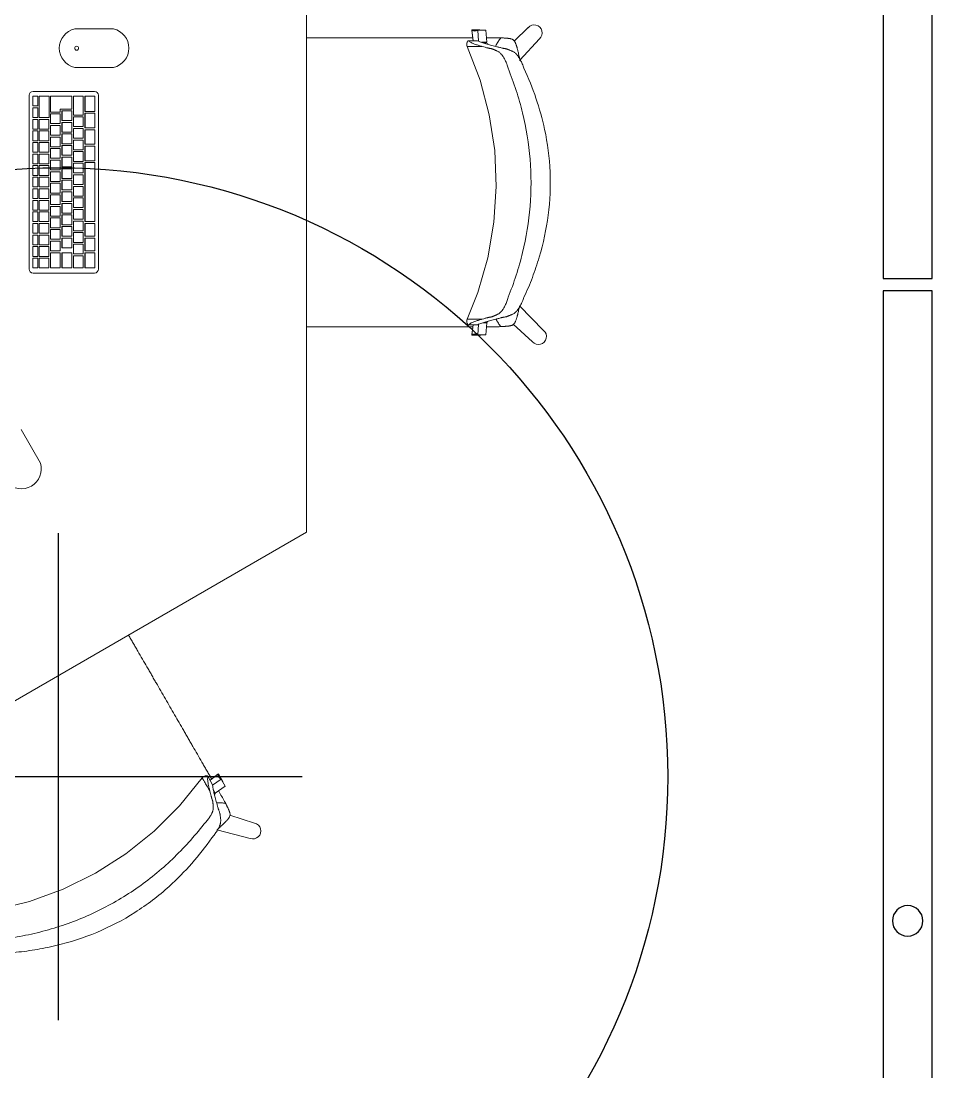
# Model space of a CAD drawing. Header units: millimetres. Extents: x 155920 to 295199, y -4084 to 97293.
# Drawn here: x 171807 to 173303, y 22324 to 24050 of the extents above; entities that cross this region are included whole.
import ezdxf

# ---------------------------------------------------------------- set-up
doc = ezdxf.new("R2010")
doc.units = ezdxf.units.MM
doc.header["$MEASUREMENT"] = 0
doc.layers.add('A-GENM', color=8, linetype='CONTINUOUS', lineweight=9)
doc.layers.add('I-FURN', color=8, linetype='CONTINUOUS', lineweight=9)
doc.layers.add('Social Distancing', color=7, linetype='CONTINUOUS')

msp = doc.modelspace()

# ---------------------------------------------------------------- linework, layer by layer
at = {"layer": 'A-GENM', "lineweight": 30}
for p, q in [((173223.1, 25697.3), (173223.1, 23627.3)), ((173303.1, 23627.3), (173303.1, 25697.3)), ((173223.1, 23627.3), (173303.1, 23627.3)), ((173303.1, 23607.3), (173223.1, 23607.3)), ((173223.1, 23607.3), (173223.1, 21537.3)), ((173303.1, 21537.3), (173303.1, 23607.3))]:
    msp.add_line(p, q, dxfattribs=at)
at = {"layer": 'A-GENM'}
for p, q in [((171959.1, 24037.2), (171895.6, 24037.2)), ((171895.6, 23973.7), (171959.1, 23973.7)), ((171820.6, 23928.2), (171820.6, 23642.7)), ((171826.6, 23910.7), (171826.6, 23926.7)), ((171826.6, 23926.7), (171826.9, 23926.7)), ((171834.9, 23926.7), (171826.9, 23926.7)), ((171826.9, 23926.7), (171826.9, 23910.7)), ((171928.1, 23934.6), (171827, 23934.6)), ((171834.9, 23910.7), (171834.9, 23926.7)), ((171836.9, 23891.7), (171836.9, 23926.7)), ((171836.9, 23926.7), (171837.1, 23926.7)), ((171853.4, 23926.7), (171837.1, 23926.7)), ((171837.1, 23926.7), (171837.1, 23891.7)), ((171853.4, 23891.7), (171853.4, 23926.7)), ((171855.5, 23900.7), (171855.5, 23926.7)), ((171855.5, 23926.7), (171855.8, 23926.7)), ((171890.7, 23926.7), (171855.8, 23926.7)), ((171855.8, 23926.7), (171855.8, 23900.7)), ((171890.7, 23905.7), (171890.7, 23926.7)), ((171893.4, 23895.7), (171893.4, 23926.7)), ((171893.4, 23926.7), (171893.6, 23926.7)), ((171909.6, 23926.7), (171893.6, 23926.7)), ((171893.6, 23926.7), (171893.6, 23895.7)), ((171909.6, 23895.7), (171909.6, 23926.7)), ((171912.3, 23901.7), (171912.3, 23926.7)), ((171912.3, 23926.7), (171912.6, 23926.7)), ((171928.5, 23926.7), (171912.6, 23926.7)), ((171912.6, 23926.7), (171912.6, 23901.7)), ((171928.5, 23901.7), (171928.5, 23926.7)), ((171934.5, 23642.7), (171934.5, 23928.2)), ((171826.6, 23910.7), (171826.9, 23910.7)), ((171826.6, 23891.7), (171826.6, 23907.7)), ((171826.6, 23907.7), (171826.9, 23907.7)), ((171826.9, 23910.7), (171834.9, 23910.7)), ((171834.9, 23907.7), (171826.9, 23907.7)), ((171826.9, 23907.7), (171826.9, 23891.7)), ((171834.9, 23891.7), (171834.9, 23907.7)), ((171826.6, 23891.7), (171826.9, 23891.7)), ((171826.9, 23891.7), (171834.9, 23891.7)), ((171836.9, 23891.7), (171837.1, 23891.7)), ((171837.1, 23891.7), (171853.4, 23891.7)), ((171855.5, 23900.7), (171855.8, 23900.7)), ((171855.5, 23881.7), (171855.5, 23897.7)), ((171855.5, 23897.7), (171855.8, 23897.7)), ((171855.8, 23900.7), (171871.7, 23900.7)), ((171871.7, 23897.7), (171855.8, 23897.7)), ((171855.8, 23897.7), (171855.8, 23881.7)), ((171871.7, 23900.7), (171871.7, 23905.7)), ((171871.7, 23905.7), (171890.7, 23905.7)), ((171871.7, 23881.7), (171871.7, 23897.7)), ((171874.4, 23886.7), (171874.4, 23902.7)), ((171874.4, 23902.7), (171874.7, 23902.7)), ((171890.7, 23902.7), (171874.7, 23902.7)), ((171874.7, 23902.7), (171874.7, 23886.7)), ((171890.7, 23886.7), (171890.7, 23902.7)), ((171893.4, 23895.7), (171893.6, 23895.7)), ((171893.4, 23876.7), (171893.4, 23892.7)), ((171893.4, 23892.7), (171893.6, 23892.7)), ((171893.6, 23895.7), (171909.6, 23895.7)), ((171909.6, 23892.7), (171893.6, 23892.7)), ((171893.6, 23892.7), (171893.6, 23876.7)), ((171909.6, 23876.7), (171909.6, 23892.7)), ((171912.3, 23901.7), (171912.6, 23901.7)), ((171912.3, 23874.7), (171912.3, 23898.7)), ((171912.3, 23898.7), (171912.6, 23898.7)), ((171912.6, 23901.7), (171928.5, 23901.7)), ((171928.5, 23898.7), (171912.6, 23898.7)), ((171912.6, 23898.7), (171912.6, 23874.7)), ((171928.5, 23874.7), (171928.5, 23898.7)), ((171826.6, 23872.7), (171826.6, 23888.7)), ((171826.6, 23888.7), (171826.9, 23888.7)), ((171826.6, 23872.7), (171826.9, 23872.7)), ((171834.9, 23888.7), (171826.9, 23888.7)), ((171826.9, 23888.7), (171826.9, 23872.7)), ((171826.9, 23872.7), (171834.9, 23872.7)), ((171834.9, 23872.7), (171834.9, 23888.7)), ((171836.9, 23872.7), (171836.9, 23888.7)), ((171836.9, 23888.7), (171837.1, 23888.7)), ((171836.9, 23872.7), (171837.1, 23872.7)), ((171853.1, 23888.7), (171837.1, 23888.7)), ((171837.1, 23888.7), (171837.1, 23872.7)), ((171837.1, 23872.7), (171853.1, 23872.7)), ((171853.1, 23872.7), (171853.1, 23888.7)), ((171855.5, 23881.7), (171855.8, 23881.7)), ((171855.5, 23862.7), (171855.5, 23878.7)), ((171855.5, 23878.7), (171855.8, 23878.7)), ((171855.8, 23881.7), (171871.7, 23881.7)), ((171871.7, 23878.7), (171855.8, 23878.7)), ((171855.8, 23878.7), (171855.8, 23862.7)), ((171871.7, 23862.7), (171871.7, 23878.7)), ((171874.4, 23886.7), (171874.7, 23886.7)), ((171874.4, 23867.7), (171874.4, 23883.7)), ((171874.4, 23883.7), (171874.7, 23883.7)), ((171874.7, 23886.7), (171890.7, 23886.7)), ((171890.7, 23883.7), (171874.7, 23883.7)), ((171874.7, 23883.7), (171874.7, 23867.7)), ((171890.7, 23867.7), (171890.7, 23883.7)), ((171893.4, 23876.7), (171893.6, 23876.7)), ((171893.4, 23857.7), (171893.4, 23873.7)), ((171893.4, 23873.7), (171893.6, 23873.7)), ((171893.6, 23876.7), (171909.6, 23876.7)), ((171909.6, 23873.7), (171893.6, 23873.7)), ((171893.6, 23873.7), (171893.6, 23857.7)), ((171909.6, 23857.7), (171909.6, 23873.7)), ((171912.3, 23874.7), (171912.6, 23874.7)), ((171912.6, 23874.7), (171928.5, 23874.7)), ((171826.6, 23853.7), (171826.6, 23869.7)), ((171826.6, 23869.7), (171826.9, 23869.7)), ((171834.9, 23869.7), (171826.9, 23869.7)), ((171826.9, 23869.7), (171826.9, 23853.7)), ((171834.9, 23853.7), (171834.9, 23869.7)), ((171836.9, 23853.7), (171836.9, 23869.7)), ((171836.9, 23869.7), (171837.1, 23869.7)), ((171853.1, 23869.7), (171837.1, 23869.7)), ((171837.1, 23869.7), (171837.1, 23853.7)), ((171853.1, 23853.7), (171853.1, 23869.7)), ((171855.5, 23862.7), (171855.8, 23862.7)), ((171855.5, 23843.7), (171855.5, 23859.7)), ((171855.5, 23859.7), (171855.8, 23859.7)), ((171855.8, 23862.7), (171871.7, 23862.7)), ((171871.7, 23859.7), (171855.8, 23859.7)), ((171855.8, 23859.7), (171855.8, 23843.7)), ((171871.7, 23843.7), (171871.7, 23859.7)), ((171874.4, 23867.7), (171874.7, 23867.7)), ((171874.4, 23848.7), (171874.4, 23864.7)), ((171874.4, 23864.7), (171874.7, 23864.7)), ((171874.7, 23867.7), (171890.7, 23867.7)), ((171890.7, 23864.7), (171874.7, 23864.7)), ((171874.7, 23864.7), (171874.7, 23848.7)), ((171890.7, 23848.7), (171890.7, 23864.7)), ((171893.4, 23857.7), (171893.6, 23857.7)), ((171893.6, 23857.7), (171909.6, 23857.7)), ((171912.3, 23847.7), (171912.3, 23871.7)), ((171912.3, 23871.7), (171912.6, 23871.7)), ((171928.5, 23871.7), (171912.6, 23871.7)), ((171912.6, 23871.7), (171912.6, 23847.7)), ((171928.5, 23847.7), (171928.5, 23871.7)), ((171826.6, 23853.7), (171826.9, 23853.7)), ((171826.6, 23834.7), (171826.6, 23850.7)), ((171826.6, 23850.7), (171826.9, 23850.7)), ((171826.9, 23853.7), (171834.9, 23853.7)), ((171834.9, 23850.7), (171826.9, 23850.7)), ((171826.9, 23850.7), (171826.9, 23834.7)), ((171834.9, 23834.7), (171834.9, 23850.7)), ((171836.9, 23853.7), (171837.1, 23853.7)), ((171836.9, 23834.7), (171836.9, 23850.7)), ((171836.9, 23850.7), (171837.1, 23850.7)), ((171837.1, 23853.7), (171853.1, 23853.7)), ((171853.1, 23850.7), (171837.1, 23850.7)), ((171837.1, 23850.7), (171837.1, 23834.7)), ((171853.1, 23834.7), (171853.1, 23850.7)), ((171855.5, 23843.7), (171855.8, 23843.7)), ((171855.5, 23824.7), (171855.5, 23840.7)), ((171855.5, 23840.7), (171855.8, 23840.7)), ((171855.8, 23843.7), (171871.7, 23843.7)), ((171871.7, 23840.7), (171855.8, 23840.7)), ((171855.8, 23840.7), (171855.8, 23824.7)), ((171871.7, 23824.7), (171871.7, 23840.7)), ((171874.4, 23848.7), (171874.7, 23848.7)), ((171874.4, 23829.7), (171874.4, 23845.7)), ((171874.4, 23845.7), (171874.7, 23845.7)), ((171874.7, 23848.7), (171890.7, 23848.7)), ((171890.7, 23845.7), (171874.7, 23845.7)), ((171874.7, 23845.7), (171874.7, 23829.7)), ((171890.7, 23829.7), (171890.7, 23845.7)), ((171893.4, 23838.7), (171893.4, 23854.7)), ((171893.4, 23854.7), (171893.6, 23854.7)), ((171893.4, 23838.7), (171893.6, 23838.7)), ((171909.6, 23854.7), (171893.6, 23854.7)), ((171893.6, 23854.7), (171893.6, 23838.7)), ((171893.6, 23838.7), (171909.6, 23838.7)), ((171909.6, 23838.7), (171909.6, 23854.7)), ((171912.3, 23847.7), (171912.6, 23847.7)), ((171912.3, 23820.7), (171912.3, 23844.7)), ((171912.3, 23844.7), (171912.6, 23844.7)), ((171912.6, 23847.7), (171928.5, 23847.7)), ((171928.5, 23844.7), (171912.6, 23844.7)), ((171912.6, 23844.7), (171912.6, 23820.7)), ((171928.5, 23820.7), (171928.5, 23844.7)), ((171826.6, 23834.7), (171826.9, 23834.7)), ((171826.6, 23815.7), (171826.6, 23831.7)), ((171826.6, 23831.7), (171826.9, 23831.7)), ((171826.9, 23834.7), (171834.9, 23834.7)), ((171834.9, 23831.7), (171826.9, 23831.7)), ((171826.9, 23831.7), (171826.9, 23815.7)), ((171834.9, 23815.7), (171834.9, 23831.7)), ((171836.9, 23834.7), (171837.1, 23834.7)), ((171836.9, 23815.7), (171836.9, 23831.7)), ((171836.9, 23831.7), (171837.1, 23831.7)), ((171837.1, 23834.7), (171853.1, 23834.7)), ((171853.1, 23831.7), (171837.1, 23831.7)), ((171837.1, 23831.7), (171837.1, 23815.7)), ((171853.1, 23815.7), (171853.1, 23831.7)), ((171855.5, 23824.7), (171855.8, 23824.7)), ((171855.5, 23805.7), (171855.5, 23821.7)), ((171855.5, 23821.7), (171855.8, 23821.7)), ((171855.8, 23824.7), (171871.7, 23824.7)), ((171871.7, 23821.7), (171855.8, 23821.7)), ((171855.8, 23821.7), (171855.8, 23805.7)), ((171871.7, 23805.7), (171871.7, 23821.7)), ((171874.4, 23829.7), (171874.7, 23829.7)), ((171874.4, 23810.7), (171874.4, 23826.7)), ((171874.4, 23826.7), (171874.7, 23826.7)), ((171874.7, 23829.7), (171890.7, 23829.7)), ((171890.7, 23826.7), (171874.7, 23826.7)), ((171874.7, 23826.7), (171874.7, 23810.7)), ((171890.7, 23810.7), (171890.7, 23826.7)), ((171893.4, 23819.7), (171893.4, 23835.7)), ((171893.4, 23835.7), (171893.6, 23835.7)), ((171909.6, 23835.7), (171893.6, 23835.7)), ((171893.6, 23835.7), (171893.6, 23819.7)), ((171909.6, 23819.7), (171909.6, 23835.7)), ((171912.3, 23820.7), (171912.6, 23820.7)), ((171912.6, 23820.7), (171928.5, 23820.7)), ((171826.6, 23815.7), (171826.9, 23815.7)), ((171826.6, 23796.7), (171826.6, 23812.7)), ((171826.6, 23812.7), (171826.9, 23812.7)), ((171826.9, 23815.7), (171834.9, 23815.7)), ((171834.9, 23812.7), (171826.9, 23812.7)), ((171826.9, 23812.7), (171826.9, 23796.7)), ((171834.9, 23796.7), (171834.9, 23812.7)), ((171836.9, 23815.7), (171837.1, 23815.7)), ((171836.9, 23796.7), (171836.9, 23812.7)), ((171836.9, 23812.7), (171837.1, 23812.7)), ((171837.1, 23815.7), (171853.1, 23815.7)), ((171853.1, 23812.7), (171837.1, 23812.7)), ((171837.1, 23812.7), (171837.1, 23796.7)), ((171853.1, 23796.7), (171853.1, 23812.7)), ((171855.5, 23805.7), (171855.8, 23805.7)), ((171855.8, 23805.7), (171871.7, 23805.7)), ((171874.4, 23810.7), (171874.7, 23810.7)), ((171874.4, 23791.7), (171874.4, 23807.7)), ((171874.4, 23807.7), (171874.7, 23807.7)), ((171874.7, 23810.7), (171890.7, 23810.7)), ((171890.7, 23807.7), (171874.7, 23807.7)), ((171874.7, 23807.7), (171874.7, 23791.7)), ((171890.7, 23791.7), (171890.7, 23807.7)), ((171893.4, 23819.7), (171893.6, 23819.7)), ((171893.4, 23800.7), (171893.4, 23816.7)), ((171893.4, 23816.7), (171893.6, 23816.7)), ((171893.6, 23819.7), (171909.6, 23819.7)), ((171909.6, 23816.7), (171893.6, 23816.7)), ((171893.6, 23816.7), (171893.6, 23800.7)), ((171909.6, 23800.7), (171909.6, 23816.7)), ((171912.3, 23720.7), (171912.3, 23817.7)), ((171912.3, 23817.7), (171912.6, 23817.7)), ((171928.5, 23817.7), (171912.6, 23817.7)), ((171912.6, 23817.7), (171912.6, 23720.7)), ((171928.5, 23720.7), (171928.5, 23817.7)), ((171826.6, 23796.7), (171826.9, 23796.7)), ((171826.6, 23777.7), (171826.6, 23793.7)), ((171826.6, 23793.7), (171826.9, 23793.7)), ((171826.9, 23796.7), (171834.9, 23796.7)), ((171834.9, 23793.7), (171826.9, 23793.7)), ((171826.9, 23793.7), (171826.9, 23777.7)), ((171834.9, 23777.7), (171834.9, 23793.7)), ((171836.9, 23796.7), (171837.1, 23796.7)), ((171836.9, 23777.7), (171836.9, 23793.7)), ((171836.9, 23793.7), (171837.1, 23793.7)), ((171837.1, 23796.7), (171853.1, 23796.7)), ((171853.1, 23793.7), (171837.1, 23793.7)), ((171837.1, 23793.7), (171837.1, 23777.7)), ((171853.1, 23777.7), (171853.1, 23793.7)), ((171855.5, 23786.7), (171855.5, 23802.7)), ((171855.5, 23802.7), (171855.8, 23802.7)), ((171855.5, 23786.7), (171855.8, 23786.7)), ((171871.7, 23802.7), (171855.8, 23802.7)), ((171855.8, 23802.7), (171855.8, 23786.7)), ((171855.8, 23786.7), (171871.7, 23786.7)), ((171871.7, 23786.7), (171871.7, 23802.7)), ((171874.4, 23791.7), (171874.7, 23791.7)), ((171874.4, 23772.7), (171874.4, 23788.7)), ((171874.4, 23788.7), (171874.7, 23788.7)), ((171874.7, 23791.7), (171890.7, 23791.7)), ((171890.7, 23788.7), (171874.7, 23788.7)), ((171874.7, 23788.7), (171874.7, 23772.7)), ((171890.7, 23772.7), (171890.7, 23788.7)), ((171893.4, 23800.7), (171893.6, 23800.7)), ((171893.4, 23781.7), (171893.4, 23797.7)), ((171893.4, 23797.7), (171893.6, 23797.7)), ((171893.6, 23800.7), (171909.6, 23800.7)), ((171909.6, 23797.7), (171893.6, 23797.7)), ((171893.6, 23797.7), (171893.6, 23781.7)), ((171909.6, 23781.7), (171909.6, 23797.7)), ((171826.6, 23777.7), (171826.9, 23777.7)), ((171826.6, 23758.7), (171826.6, 23774.7)), ((171826.6, 23774.7), (171826.9, 23774.7)), ((171826.9, 23777.7), (171834.9, 23777.7)), ((171834.9, 23774.7), (171826.9, 23774.7)), ((171826.9, 23774.7), (171826.9, 23758.7)), ((171834.9, 23758.7), (171834.9, 23774.7)), ((171836.9, 23777.7), (171837.1, 23777.7)), ((171836.9, 23758.7), (171836.9, 23774.7)), ((171836.9, 23774.7), (171837.1, 23774.7)), ((171837.1, 23777.7), (171853.1, 23777.7)), ((171853.1, 23774.7), (171837.1, 23774.7)), ((171837.1, 23774.7), (171837.1, 23758.7)), ((171853.1, 23758.7), (171853.1, 23774.7)), ((171855.5, 23767.7), (171855.5, 23783.7)), ((171855.5, 23783.7), (171855.8, 23783.7)), ((171871.7, 23783.7), (171855.8, 23783.7)), ((171855.8, 23783.7), (171855.8, 23767.7)), ((171871.7, 23767.7), (171871.7, 23783.7)), ((171874.4, 23772.7), (171874.7, 23772.7)), ((171874.4, 23753.7), (171874.4, 23769.7)), ((171874.4, 23769.7), (171874.7, 23769.7)), ((171874.7, 23772.7), (171890.7, 23772.7)), ((171890.7, 23769.7), (171874.7, 23769.7)), ((171874.7, 23769.7), (171874.7, 23753.7)), ((171890.7, 23753.7), (171890.7, 23769.7)), ((171893.4, 23781.7), (171893.6, 23781.7)), ((171893.4, 23762.7), (171893.4, 23778.7)), ((171893.4, 23778.7), (171893.6, 23778.7)), ((171893.6, 23781.7), (171909.6, 23781.7)), ((171909.6, 23778.7), (171893.6, 23778.7)), ((171893.6, 23778.7), (171893.6, 23762.7)), ((171909.6, 23762.7), (171909.6, 23778.7)), ((171826.6, 23758.7), (171826.9, 23758.7)), ((171826.6, 23739.7), (171826.6, 23755.7)), ((171826.6, 23755.7), (171826.9, 23755.7)), ((171826.9, 23758.7), (171834.9, 23758.7)), ((171834.9, 23755.7), (171826.9, 23755.7)), ((171826.9, 23755.7), (171826.9, 23739.7)), ((171834.9, 23739.7), (171834.9, 23755.7)), ((171836.9, 23758.7), (171837.1, 23758.7)), ((171836.9, 23739.7), (171836.9, 23755.7)), ((171836.9, 23755.7), (171837.1, 23755.7)), ((171837.1, 23758.7), (171853.1, 23758.7)), ((171853.1, 23755.7), (171837.1, 23755.7)), ((171837.1, 23755.7), (171837.1, 23739.7)), ((171853.1, 23739.7), (171853.1, 23755.7)), ((171855.5, 23767.7), (171855.8, 23767.7)), ((171855.5, 23748.7), (171855.5, 23764.7)), ((171855.5, 23764.7), (171855.8, 23764.7)), ((171855.8, 23767.7), (171871.7, 23767.7)), ((171871.7, 23764.7), (171855.8, 23764.7)), ((171855.8, 23764.7), (171855.8, 23748.7)), ((171871.7, 23748.7), (171871.7, 23764.7)), ((171874.4, 23753.7), (171874.7, 23753.7)), ((171874.7, 23753.7), (171890.7, 23753.7)), ((171893.4, 23762.7), (171893.6, 23762.7)), ((171893.4, 23743.7), (171893.4, 23759.7)), ((171893.4, 23759.7), (171893.6, 23759.7)), ((171893.6, 23762.7), (171909.6, 23762.7)), ((171909.6, 23759.7), (171893.6, 23759.7)), ((171893.6, 23759.7), (171893.6, 23743.7)), ((171909.6, 23743.7), (171909.6, 23759.7)), ((171826.6, 23739.7), (171826.9, 23739.7)), ((171826.6, 23720.7), (171826.6, 23736.7)), ((171826.6, 23736.7), (171826.9, 23736.7)), ((171826.9, 23739.7), (171834.9, 23739.7)), ((171834.9, 23736.7), (171826.9, 23736.7)), ((171826.9, 23736.7), (171826.9, 23720.7)), ((171834.9, 23720.7), (171834.9, 23736.7)), ((171836.9, 23739.7), (171837.1, 23739.7)), ((171836.9, 23720.7), (171836.9, 23736.7)), ((171836.9, 23736.7), (171837.1, 23736.7)), ((171837.1, 23739.7), (171853.1, 23739.7)), ((171853.1, 23736.7), (171837.1, 23736.7)), ((171837.1, 23736.7), (171837.1, 23720.7)), ((171853.1, 23720.7), (171853.1, 23736.7)), ((171855.5, 23748.7), (171855.8, 23748.7)), ((171855.5, 23729.7), (171855.5, 23745.7)), ((171855.5, 23745.7), (171855.8, 23745.7)), ((171855.8, 23748.7), (171871.7, 23748.7)), ((171871.7, 23745.7), (171855.8, 23745.7)), ((171855.8, 23745.7), (171855.8, 23729.7)), ((171871.7, 23729.7), (171871.7, 23745.7)), ((171874.4, 23734.7), (171874.4, 23750.7)), ((171874.4, 23750.7), (171874.7, 23750.7)), ((171874.4, 23734.7), (171874.7, 23734.7)), ((171890.7, 23750.7), (171874.7, 23750.7)), ((171874.7, 23750.7), (171874.7, 23734.7)), ((171874.7, 23734.7), (171890.7, 23734.7)), ((171890.7, 23734.7), (171890.7, 23750.7)), ((171893.4, 23743.7), (171893.6, 23743.7)), ((171893.4, 23724.7), (171893.4, 23740.7)), ((171893.4, 23740.7), (171893.6, 23740.7)), ((171893.6, 23743.7), (171909.6, 23743.7)), ((171909.6, 23740.7), (171893.6, 23740.7)), ((171893.6, 23740.7), (171893.6, 23724.7)), ((171909.6, 23724.7), (171909.6, 23740.7)), ((171826.6, 23720.7), (171826.9, 23720.7)), ((171826.6, 23701.7), (171826.6, 23717.7)), ((171826.6, 23717.7), (171826.9, 23717.7)), ((171826.9, 23720.7), (171834.9, 23720.7)), ((171834.9, 23717.7), (171826.9, 23717.7)), ((171826.9, 23717.7), (171826.9, 23701.7)), ((171834.9, 23701.7), (171834.9, 23717.7)), ((171836.9, 23720.7), (171837.1, 23720.7)), ((171836.9, 23701.7), (171836.9, 23717.7)), ((171836.9, 23717.7), (171837.1, 23717.7)), ((171837.1, 23720.7), (171853.1, 23720.7)), ((171853.1, 23717.7), (171837.1, 23717.7)), ((171837.1, 23717.7), (171837.1, 23701.7)), ((171853.1, 23701.7), (171853.1, 23717.7)), ((171855.5, 23729.7), (171855.8, 23729.7)), ((171855.5, 23710.7), (171855.5, 23726.7)), ((171855.5, 23726.7), (171855.8, 23726.7)), ((171855.8, 23729.7), (171871.7, 23729.7)), ((171871.7, 23726.7), (171855.8, 23726.7)), ((171855.8, 23726.7), (171855.8, 23710.7)), ((171871.7, 23710.7), (171871.7, 23726.7)), ((171874.4, 23715.7), (171874.4, 23731.7)), ((171874.4, 23731.7), (171874.7, 23731.7)), ((171890.7, 23731.7), (171874.7, 23731.7)), ((171874.7, 23731.7), (171874.7, 23715.7)), ((171890.7, 23715.7), (171890.7, 23731.7)), ((171893.4, 23724.7), (171893.6, 23724.7)), ((171893.4, 23705.7), (171893.4, 23721.7)), ((171893.4, 23721.7), (171893.6, 23721.7)), ((171893.6, 23724.7), (171909.6, 23724.7)), ((171909.6, 23721.7), (171893.6, 23721.7)), ((171893.6, 23721.7), (171893.6, 23705.7)), ((171909.6, 23705.7), (171909.6, 23721.7)), ((171912.3, 23720.7), (171912.6, 23720.7)), ((171912.3, 23696.7), (171912.3, 23717.7)), ((171912.3, 23717.7), (171912.6, 23717.7)), ((171912.6, 23720.7), (171928.5, 23720.7)), ((171928.5, 23717.7), (171912.6, 23717.7)), ((171912.6, 23717.7), (171912.6, 23696.7)), ((171928.5, 23696.7), (171928.5, 23717.7)), ((171826.6, 23701.7), (171826.9, 23701.7)), ((171826.9, 23701.7), (171834.9, 23701.7)), ((171836.9, 23701.7), (171837.1, 23701.7)), ((171837.1, 23701.7), (171853.1, 23701.7)), ((171855.5, 23710.7), (171855.8, 23710.7)), ((171855.5, 23691.7), (171855.5, 23707.7)), ((171855.5, 23707.7), (171855.8, 23707.7)), ((171855.8, 23710.7), (171871.7, 23710.7)), ((171871.7, 23707.7), (171855.8, 23707.7)), ((171855.8, 23707.7), (171855.8, 23691.7)), ((171871.7, 23691.7), (171871.7, 23707.7)), ((171874.4, 23715.7), (171874.7, 23715.7)), ((171874.4, 23696.7), (171874.4, 23712.7)), ((171874.4, 23712.7), (171874.7, 23712.7)), ((171874.7, 23715.7), (171890.7, 23715.7)), ((171890.7, 23712.7), (171874.7, 23712.7)), ((171874.7, 23712.7), (171874.7, 23696.7)), ((171890.7, 23696.7), (171890.7, 23712.7)), ((171893.4, 23705.7), (171893.6, 23705.7)), ((171893.4, 23686.7), (171893.4, 23702.7)), ((171893.4, 23702.7), (171893.6, 23702.7)), ((171893.6, 23705.7), (171909.6, 23705.7)), ((171909.6, 23702.7), (171893.6, 23702.7)), ((171893.6, 23702.7), (171893.6, 23686.7)), ((171909.6, 23686.7), (171909.6, 23702.7)), ((171826.6, 23682.7), (171826.6, 23698.7)), ((171826.6, 23698.7), (171826.9, 23698.7)), ((171826.6, 23682.7), (171826.9, 23682.7)), ((171834.9, 23698.7), (171826.9, 23698.7)), ((171826.9, 23698.7), (171826.9, 23682.7)), ((171826.9, 23682.7), (171834.9, 23682.7)), ((171834.9, 23682.7), (171834.9, 23698.7)), ((171836.9, 23682.7), (171836.9, 23698.7)), ((171836.9, 23698.7), (171837.1, 23698.7)), ((171836.9, 23682.7), (171837.1, 23682.7)), ((171853.1, 23698.7), (171837.1, 23698.7)), ((171837.1, 23698.7), (171837.1, 23682.7)), ((171837.1, 23682.7), (171853.1, 23682.7)), ((171853.1, 23682.7), (171853.1, 23698.7)), ((171855.5, 23691.7), (171855.8, 23691.7)), ((171855.5, 23672.7), (171855.5, 23688.7)), ((171855.5, 23688.7), (171855.8, 23688.7)), ((171855.8, 23691.7), (171871.7, 23691.7)), ((171871.7, 23688.7), (171855.8, 23688.7)), ((171855.8, 23688.7), (171855.8, 23672.7)), ((171871.7, 23672.7), (171871.7, 23688.7)), ((171874.4, 23696.7), (171874.7, 23696.7)), ((171874.4, 23677.7), (171874.4, 23693.7)), ((171874.4, 23693.7), (171874.7, 23693.7)), ((171874.7, 23696.7), (171890.7, 23696.7)), ((171890.7, 23693.7), (171874.7, 23693.7)), ((171874.7, 23693.7), (171874.7, 23677.7)), ((171890.7, 23677.7), (171890.7, 23693.7)), ((171893.4, 23686.7), (171893.6, 23686.7)), ((171893.4, 23667.7), (171893.4, 23683.7)), ((171893.4, 23683.7), (171893.6, 23683.7)), ((171893.6, 23686.7), (171909.6, 23686.7)), ((171909.6, 23683.7), (171893.6, 23683.7)), ((171893.6, 23683.7), (171893.6, 23667.7)), ((171909.6, 23667.7), (171909.6, 23683.7)), ((171912.3, 23696.7), (171912.6, 23696.7)), ((171912.3, 23672.7), (171912.3, 23693.7)), ((171912.3, 23693.7), (171912.6, 23693.7)), ((171912.6, 23696.7), (171928.5, 23696.7)), ((171928.5, 23693.7), (171912.6, 23693.7)), ((171912.6, 23693.7), (171912.6, 23672.7)), ((171928.5, 23672.7), (171928.5, 23693.7)), ((171826.6, 23663.7), (171826.6, 23679.7)), ((171826.6, 23679.7), (171826.9, 23679.7)), ((171834.9, 23679.7), (171826.9, 23679.7)), ((171826.9, 23679.7), (171826.9, 23663.7)), ((171834.9, 23663.7), (171834.9, 23679.7)), ((171836.9, 23663.7), (171836.9, 23679.7)), ((171836.9, 23679.7), (171837.1, 23679.7)), ((171853.1, 23679.7), (171837.1, 23679.7)), ((171837.1, 23679.7), (171837.1, 23663.7)), ((171853.1, 23663.7), (171853.1, 23679.7)), ((171855.5, 23672.7), (171855.8, 23672.7)), ((171855.5, 23644.7), (171855.5, 23669.7)), ((171855.5, 23669.7), (171855.8, 23669.7)), ((171855.8, 23672.7), (171871.7, 23672.7)), ((171871.7, 23669.7), (171855.8, 23669.7)), ((171855.8, 23669.7), (171855.8, 23644.7)), ((171871.7, 23644.7), (171871.7, 23669.7)), ((171874.4, 23677.7), (171874.7, 23677.7)), ((171874.4, 23644.7), (171874.4, 23669.7)), ((171874.4, 23669.7), (171874.7, 23669.7)), ((171874.7, 23677.7), (171890.7, 23677.7)), ((171890.7, 23669.7), (171874.7, 23669.7)), ((171874.7, 23669.7), (171874.7, 23644.7)), ((171890.7, 23644.7), (171890.7, 23669.7)), ((171893.4, 23667.7), (171893.6, 23667.7)), ((171893.6, 23667.7), (171909.6, 23667.7)), ((171912.3, 23672.7), (171912.6, 23672.7)), ((171912.3, 23644.7), (171912.3, 23669.7)), ((171912.3, 23669.7), (171912.6, 23669.7)), ((171912.6, 23672.7), (171928.5, 23672.7)), ((171928.5, 23669.7), (171912.6, 23669.7)), ((171912.6, 23669.7), (171912.6, 23644.7)), ((171928.5, 23644.7), (171928.5, 23669.7)), ((171826.6, 23663.7), (171826.9, 23663.7)), ((171826.6, 23644.7), (171826.6, 23660.7)), ((171826.6, 23660.7), (171826.9, 23660.7)), ((171826.9, 23663.7), (171834.9, 23663.7)), ((171834.9, 23660.7), (171826.9, 23660.7)), ((171826.9, 23660.7), (171826.9, 23644.7)), ((171834.9, 23644.7), (171834.9, 23660.7)), ((171836.9, 23663.7), (171837.1, 23663.7)), ((171836.9, 23644.7), (171836.9, 23660.7)), ((171836.9, 23660.7), (171837.1, 23660.7)), ((171837.1, 23663.7), (171853.1, 23663.7)), ((171853.1, 23660.7), (171837.1, 23660.7)), ((171837.1, 23660.7), (171837.1, 23644.7)), ((171853.1, 23644.7), (171853.1, 23660.7)), ((171893.4, 23644.7), (171893.4, 23664.7)), ((171893.4, 23664.7), (171893.6, 23664.7)), ((171909.6, 23664.7), (171893.6, 23664.7)), ((171893.6, 23664.7), (171893.6, 23644.7)), ((171909.6, 23644.7), (171909.6, 23664.7)), ((171826.6, 23644.7), (171826.9, 23644.7)), ((171826.9, 23644.7), (171834.9, 23644.7)), ((171827, 23636.3), (171928.1, 23636.3)), ((171836.9, 23644.7), (171837.1, 23644.7)), ((171837.1, 23644.7), (171853.1, 23644.7)), ((171855.5, 23644.7), (171855.8, 23644.7)), ((171855.8, 23644.7), (171871.7, 23644.7)), ((171874.4, 23644.7), (171874.7, 23644.7)), ((171874.7, 23644.7), (171890.7, 23644.7)), ((171893.4, 23644.7), (171893.6, 23644.7)), ((171893.6, 23644.7), (171909.6, 23644.7)), ((171912.3, 23644.7), (171912.6, 23644.7)), ((171912.6, 23644.7), (171928.5, 23644.7)), ((171839.1, 23324.3), (171807.3, 23379.3))]:
    msp.add_line(p, q, dxfattribs=at)
for centre, radius, start, end in [((171902.7, 24005.5), 32.5, 102.6804, 257.3196), ((171951.9, 24005.5), 32.5, 282.6804, 77.3196), ((171898.7, 24005.5), 3.16, 90, 270), ((171898.7, 24005.5), 3.16, 270, 90), ((171827, 23928.2), 6.35, 90, 180), ((171928.1, 23928.2), 6.35, 0, 90), ((171827, 23642.7), 6.35, 180, 270), ((171928.1, 23642.7), 6.35, 270, 0), ((171808, 23314.6), 32.5, 222.6804, 17.3196)]:
    msp.add_arc(centre, radius, start, end, dxfattribs=at)
at = {"layer": 'A-GENM', "lineweight": 30}
for start, end in [(90, 270), (270, 90)]:
    msp.add_arc((173263.1, 22572.3), 25, start, end, dxfattribs=at)
at = {"layer": 'I-FURN'}
for p, q in [((172276.2, 23210.6), (172276.1, 24360.6)), ((172547.6, 24035.6), (172549.8, 24017.5)), ((172560.9, 24035.6), (172547.6, 24035.6)), ((172547.6, 24034.7), (172549.6, 24017.5)), ((172558.6, 24017), (172557.3, 24035.3)), ((172557.3, 24035.3), (172570.7, 24035.3)), ((172558.5, 24017), (172557.3, 24034.4)), ((172570.7, 24035.3), (172572, 24015.4)), ((172639.9, 24039.3), (172617.1, 24017.1)), ((172539.1, 24012.1), (172539.3, 24013.6)), ((172539.3, 24010.2), (172539.1, 24012.1)), ((172539.3, 24013.6), (172540.1, 24015.7)), ((172539.8, 24008.4), (172539.3, 24010.2)), ((172540.1, 24015.7), (172541.3, 24017.5)), ((172557, 24017.5), (172543.4, 24017.5)), ((172572, 24015.4), (172563.2, 24015.4)), ((172572, 24014.4), (172566.1, 24014.4)), ((172626.4, 23985.9), (172658.6, 24021.1)), ((172539.8, 24008.4), (172561, 23953.2)), ((172561, 23953.2), (172576.2, 23896.1)), ((172576.2, 23896.1), (172585.2, 23837.7)), ((172585.2, 23837.7), (172587.7, 23778.6)), ((172587.7, 23778.6), (172583.9, 23719.6)), ((172583.9, 23719.6), (172573.7, 23661.3)), ((172573.7, 23661.3), (172557.3, 23604.6)), ((172557.3, 23604.6), (172539.8, 23560.6)), ((172665.3, 23542.1), (172625.9, 23582.7)), ((172539.3, 23558.8), (172539.1, 23556.9)), ((172539.1, 23556.9), (172539.3, 23555.4)), ((172539.8, 23560.6), (172539.3, 23558.8)), ((172539.3, 23555.4), (172540.1, 23553.3)), ((172540.1, 23553.3), (172541.3, 23551.5)), ((172557, 23551.5), (172543.4, 23551.5)), ((172549.6, 23551.5), (172547.6, 23534.3)), ((172549.6, 23551.5), (172547.6, 23535.3)), ((172557.3, 23534.7), (172558.5, 23552)), ((172566.1, 23554.6), (172572, 23554.6)), ((172569, 23555.5), (172572, 23555.5)), ((172572, 23554.6), (172570.6, 23534.7)), ((172615.6, 23552.3), (172647.1, 23523.4)), ((172547.6, 23534.3), (172560.9, 23534.3)), ((172570.6, 23534.7), (172557.3, 23534.7)), ((171280.3, 22635.5), (172276.2, 23210.6)), ((172104.8, 22807.2), (172067.7, 22761.2)), ((172106.3, 22808.7), (172104.8, 22807.2)), ((172108.3, 22809.9), (172106.3, 22808.7)), ((172109.7, 22810.4), (172108.3, 22809.9)), ((172111.6, 22810.6), (172109.7, 22810.4)), ((172113.5, 22810.4), (172111.6, 22810.6)), ((172114.5, 22808.6), (172121.3, 22796.8)), ((172131.5, 22813.6), (172117.6, 22803.2)), ((172130.7, 22813.1), (172117.6, 22803.3)), ((172121.6, 22795.3), (172136, 22805)), ((172138.1, 22802.1), (172131.5, 22813.6)), ((172136, 22805), (172142.7, 22793.5)), ((172126.1, 22782.3), (172123.2, 22787.5)), ((172142.7, 22793.5), (172126.1, 22782.3)), ((172125.3, 22781.8), (172123.8, 22784.5)), ((172067.7, 22761.2), (172025.8, 22719.5)), ((172190.7, 22732.9), (172149.9, 22745.7)), ((172025.8, 22719.5), (171979.6, 22682.6)), ((172128.7, 22721.6), (172183.6, 22707.7)), ((171979.6, 22682.6), (171929.8, 22650.8)), ((171929.8, 22650.8), (171876.7, 22624.6)), ((171876.7, 22624.6), (171821.2, 22604.3)), ((171821.2, 22604.3), (171763.8, 22590.1))]:
    msp.add_line(p, q, dxfattribs=at)
for centre, start, end in [((172649.9, 24030.8), 311.9896, 139.6059), ((172656.9, 23532.1), 221.9662, 49.5824), ((172188, 22720.1), 250.4176, 78.0338)]:
    msp.add_arc(centre, 13.1, start, end, dxfattribs=at)
for centre, major_axis, start_param, end_param in [((172553, 24052.1), (0, 17.4), 2.819103, 3.398599), ((172553, 24051.2), (0, 17.4), 2.819103, 3.398599), ((172566.3, 24052.1), (0, 17.4), 2.819103, 2.902745), ((172553, 23518.8), (0, 17.4), 6.026179, 6.605675), ((172553, 23517.8), (0, 17.4), 6.026179, 6.605675), ((172566.3, 23517.8), (0, 17.4), 0.238848, 0.322489), ((172147.6, 22816.7), (-15.1, -8.7), 5.960696, 6.540192), ((172148.4, 22817.2), (-15.1, -8.7), 5.960696, 6.540192), ((172155.1, 22805.6), (-15.1, -8.7), 5.960696, 6.044337)]:
    msp.add_ellipse(centre, major_axis=major_axis, ratio=0.978487, start_param=start_param, end_param=end_param, dxfattribs=at)
for points, knots in [([(172275.8, 24022.8), (172276, 24022.8), (172281.2, 24022.8), (172291.5, 24022.8), (172306.8, 24022.8), (172321.9, 24022.8), (172334.5, 24022.8), (172344.6, 24022.8), (172352.2, 24022.8), (172359.9, 24022.8), (172369.9, 24022.8), (172382.3, 24022.8), (172394.6, 24022.8), (172404.6, 24022.8), (172412.1, 24022.8), (172419.7, 24022.8), (172429.7, 24022.8), (172442.1, 24022.8), (172454.6, 24022.8), (172464.7, 24022.8), (172472.4, 24022.8), (172480, 24022.8), (172490.1, 24022.8), (172502.6, 24022.8), (172517.7, 24022.8), (172533.1, 24022.8), (172543.9, 24022.8), (172549.4, 24022.8), (172549.9, 24022.8)], [-0.751114, -0.751114, -0.751114, -0.751114, -0.75, -0.7142857, -0.6785714, -0.6428571, -0.6071429, -0.5892857, -0.5714286, -0.5535714, -0.5357143, -0.5, -0.4642857, -0.4464286, -0.4285714, -0.4107143, -0.3928571, -0.3571429, -0.3214286, -0.3035714, -0.2857143, -0.2678571, -0.25, -0.2142857, -0.1785714, -0.1428571, -0.1071429, -0.103964, -0.103964, -0.103964, -0.103964]), ([(172543.4, 24017.5), (172542.8, 24017.5), (172542, 24017.5), (172541.4, 24017.5), (172541.3, 24017.5), (172541.9, 24017.5), (172542.7, 24017.5), (172543, 24017.5)], [0, 0, 0, 0, 0.125, 0.25, 0.375, 0.5, 0.5837817, 0.5837817, 0.5837817, 0.5837817]), ([(172564.2, 24015.1), (172566.1, 24014.4), (172569.3, 24013.3), (172574.3, 24011.9), (172578.4, 24010.8), (172582.6, 24009.6), (172587.1, 24008.4), (172591.2, 24007.3), (172594.5, 24006.5), (172596.7, 24005.9), (172598.4, 24005.5), (172600.1, 24005.2), (172601.8, 24004.9), (172603.5, 24004.6), (172604.9, 24004.2), (172606, 24003.9), (172606.9, 24003.6), (172607.4, 24003.4), (172607.7, 24003.2), (172608.1, 24003), (172608.6, 24002.8), (172609.5, 24002.5), (172610.9, 24001.9), (172612.5, 24001.3), (172614.2, 24000.5), (172615.9, 23999.6), (172617.7, 23998.5), (172619.1, 23997.3), (172620.1, 23996.4), (172620.6, 23995.8), (172621, 23995.3), (172621.5, 23994.8), (172622, 23994.2), (172622.9, 23993), (172624.3, 23991.1), (172625.9, 23988.6), (172627.9, 23985), (172630.4, 23979.9), (172632.3, 23975.2), (172633.1, 23972.6)], [0, 0, 0, 0, 0.142857, 0.214286, 0.285714, 0.357143, 0.428571, 0.5, 0.535714, 0.571429, 0.589286, 0.607143, 0.642857, 0.660714, 0.678571, 0.696429, 0.705357, 0.709821, 0.714286, 0.71875, 0.723214, 0.732143, 0.75, 0.767857, 0.785714, 0.803571, 0.821429, 0.839286, 0.848214, 0.852679, 0.857143, 0.861607, 0.866071, 0.875, 0.892857, 0.910714, 0.928571, 0.964286, 1, 1, 1, 1]), ([(172595.4, 24022.6), (172593.8, 24020.7), (172590.9, 24016.9), (172588.1, 24012.2), (172586.8, 24009.4), (172586.4, 24008.6)], [0, 0, 0, 0, 0.02777778, 0.05555556, 0.06696683, 0.06696683, 0.06696683, 0.06696683]), ([(172595.4, 24022.6), (172596.5, 24022.5), (172598.1, 24022.4), (172600.1, 24022.3), (172601.2, 24022.2), (172602, 24022.2), (172602.8, 24022.1), (172603.8, 24022.1), (172605, 24022), (172606.2, 24021.8), (172607.1, 24021.8), (172607.6, 24021.7), (172608, 24021.6), (172608.4, 24021.6), (172608.9, 24021.5), (172609.8, 24021.4), (172611, 24021.2), (172612.4, 24020.9), (172613.6, 24020.4), (172614.8, 24019.8), (172616, 24018.9), (172616.9, 24017.9), (172617.6, 24017), (172618, 24016.4), (172618.4, 24015.7), (172618.9, 24014.7), (172619.5, 24013.4), (172620.1, 24011.7), (172620.7, 24009.9), (172621.2, 24008.2), (172621.7, 24006.6), (172622.1, 24005), (172622.6, 24003.4), (172623, 24001.5), (172623.6, 23999.1), (172624.6, 23994.6), (172625.5, 23990.9), (172626, 23988.5)], [0, 0, 0, 0, 0.0625, 0.09375, 0.109375, 0.125, 0.140625, 0.15625, 0.1875, 0.21875, 0.234375, 0.242188, 0.25, 0.257812, 0.265625, 0.28125, 0.3125, 0.34375, 0.375, 0.40625, 0.4375, 0.46875, 0.484375, 0.5, 0.515625, 0.53125, 0.5625, 0.59375, 0.625, 0.65625, 0.6875, 0.71875, 0.75, 0.78125, 0.8125, 0.875, 1, 1, 1, 1]), ([(172540.4, 24008.4), (172540.7, 24008.4), (172541.3, 24008.4), (172543.3, 24008.4), (172547.2, 24008.4), (172554.4, 24008.4), (172561, 24008.4), (172564.7, 24008.4)], [0.4444444, 0.4444444, 0.4444444, 0.4444444, 0.5138889, 0.5833333, 0.7222222, 0.8611111, 1, 1, 1, 1]), ([(172607.1, 23972.6), (172606.4, 23975.1), (172604.9, 23979.8), (172602.8, 23984.8), (172600.9, 23988.4), (172599.5, 23990.9), (172598.3, 23992.8), (172597.4, 23994), (172596.9, 23994.6), (172596.6, 23995.1), (172596.2, 23995.6), (172595.6, 23996.2), (172594.7, 23997.1), (172593.3, 23998.3), (172591.6, 23999.5), (172589.9, 24000.5), (172588.2, 24001.3), (172586.6, 24002), (172585.3, 24002.6), (172584.4, 24003), (172583.9, 24003.2), (172583.6, 24003.3), (172583.2, 24003.5), (172582.8, 24003.7), (172582, 24004), (172581, 24004.4), (172579.8, 24004.7), (172578.3, 24005), (172576.9, 24005.2), (172575.4, 24005.5), (172574.2, 24005.8), (172573, 24006.1), (172571.4, 24006.5), (172568.6, 24007.3), (172566.3, 24007.9), (172564.7, 24008.4)], [0, 0, 0, 0, 0.0625, 0.125, 0.15625, 0.1875, 0.21875, 0.234375, 0.242188, 0.25, 0.257812, 0.265625, 0.28125, 0.3125, 0.34375, 0.375, 0.40625, 0.4375, 0.46875, 0.484375, 0.492188, 0.5, 0.507812, 0.515625, 0.53125, 0.5625, 0.59375, 0.625, 0.6875, 0.71875, 0.75, 0.78125, 0.8125, 0.875, 1, 1, 1, 1]), ([(172607.1, 23596.4), (172611.9, 23608.3), (172620.8, 23632.5), (172634.8, 23682.1), (172645.2, 23745.8), (172645.2, 23823.3), (172634.8, 23887), (172620.7, 23936.5), (172611.9, 23960.7), (172607.1, 23972.6)], [-1, -1, -1, -1, -0.9, -0.8, -0.6, -0.4, -0.2, -0.1, 0, 0, 0, 0]), ([(172633.1, 23972.6), (172640.6, 23956.6), (172653.8, 23923.7), (172669.6, 23866.8), (172678.1, 23802.3), (172674.9, 23731.3), (172662.4, 23673.5), (172647.3, 23628.8), (172638.1, 23607.1), (172633.1, 23596.4)], [-1, -1, -1, -1, -0.863636, -0.727273, -0.545455, -0.363636, -0.181818, -0.090909, 0, 0, 0, 0]), ([(172633.1, 23596.4), (172632.3, 23593.8), (172630.4, 23589.1), (172627.9, 23584), (172625.9, 23580.4), (172624.3, 23577.9), (172622.9, 23576.1), (172622, 23574.8), (172621.5, 23574.2), (172621, 23573.7), (172620.6, 23573.2), (172620.1, 23572.7), (172619.1, 23571.7), (172617.7, 23570.5), (172615.9, 23569.4), (172614.2, 23568.5), (172612.5, 23567.7), (172610.9, 23567.1), (172609.5, 23566.6), (172608.6, 23566.2), (172608.1, 23566), (172607.7, 23565.8), (172607.4, 23565.7), (172606.9, 23565.5), (172606, 23565.1), (172604.9, 23564.8), (172603.5, 23564.4), (172601.8, 23564.1), (172600.1, 23563.8), (172598.4, 23563.5), (172597.1, 23563.2), (172595.8, 23562.9), (172594.1, 23562.4), (172591.2, 23561.7), (172587.1, 23560.6), (172582.6, 23559.4), (172578.4, 23558.2), (172574.3, 23557.1), (172570.6, 23556), (172567.1, 23555), (172565.1, 23554.3), (172564.2, 23553.9)], [0, 0, 0, 0, 0.035714, 0.071429, 0.089286, 0.107143, 0.125, 0.133929, 0.138393, 0.142857, 0.147321, 0.151786, 0.160714, 0.178571, 0.196429, 0.214286, 0.232143, 0.25, 0.267857, 0.276786, 0.28125, 0.285714, 0.290179, 0.294643, 0.303571, 0.321429, 0.339286, 0.357143, 0.392857, 0.410714, 0.428571, 0.446429, 0.464286, 0.5, 0.571429, 0.642857, 0.714286, 0.785714, 0.857143, 0.928571, 1, 1, 1, 1]), ([(172564.7, 23560.6), (172566.3, 23561.1), (172568.6, 23561.7), (172571.4, 23562.5), (172573, 23562.9), (172574.2, 23563.2), (172575.4, 23563.5), (172576.9, 23563.8), (172578.3, 23564), (172579.8, 23564.3), (172581, 23564.6), (172582, 23565), (172582.8, 23565.3), (172583.2, 23565.5), (172583.6, 23565.7), (172583.9, 23565.8), (172584.4, 23566), (172585.3, 23566.4), (172586.6, 23567), (172588.2, 23567.7), (172589.9, 23568.5), (172591.6, 23569.5), (172593.3, 23570.7), (172594.7, 23571.9), (172595.6, 23572.8), (172596.2, 23573.4), (172596.6, 23573.9), (172596.9, 23574.4), (172597.4, 23575), (172598.3, 23576.3), (172599.5, 23578.1), (172600.9, 23580.6), (172602.8, 23584.2), (172604.9, 23589.2), (172606.4, 23593.9), (172607.1, 23596.4)], [0, 0, 0, 0, 0.125, 0.1875, 0.21875, 0.25, 0.28125, 0.3125, 0.375, 0.40625, 0.4375, 0.46875, 0.484375, 0.492188, 0.5, 0.507812, 0.515625, 0.53125, 0.5625, 0.59375, 0.625, 0.65625, 0.6875, 0.71875, 0.734375, 0.742188, 0.75, 0.757812, 0.765625, 0.78125, 0.8125, 0.84375, 0.875, 0.9375, 1, 1, 1, 1]), ([(172626, 23582.4), (172625.5, 23580), (172624.6, 23576.3), (172623.6, 23571.8), (172623, 23569.4), (172622.6, 23567.5), (172622.1, 23565.9), (172621.7, 23564.3), (172621.2, 23562.7), (172620.7, 23561), (172620.1, 23559.2), (172619.5, 23557.5), (172618.9, 23556.2), (172618.4, 23555.2), (172618, 23554.5), (172617.6, 23553.9), (172616.9, 23553), (172616, 23552), (172614.8, 23551.1), (172613.6, 23550.5), (172612.4, 23550.1), (172611, 23549.7), (172609.8, 23549.5), (172608.9, 23549.4), (172608.4, 23549.3), (172608, 23549.3), (172607.6, 23549.2), (172607.1, 23549.2), (172606.2, 23549.1), (172605, 23549), (172603.8, 23548.9), (172602.8, 23548.8), (172602, 23548.7), (172601.2, 23548.7), (172600.1, 23548.6), (172598.1, 23548.5), (172596.5, 23548.4), (172595.4, 23548.3)], [0, 0, 0, 0, 0.125, 0.1875, 0.21875, 0.25, 0.28125, 0.3125, 0.34375, 0.375, 0.40625, 0.4375, 0.46875, 0.484375, 0.5, 0.515625, 0.53125, 0.5625, 0.59375, 0.625, 0.65625, 0.6875, 0.71875, 0.734375, 0.742188, 0.75, 0.757812, 0.765625, 0.78125, 0.8125, 0.84375, 0.859375, 0.875, 0.890625, 0.90625, 0.9375, 1, 1, 1, 1]), ([(172549.9, 23548.1), (172549.2, 23548.1), (172546, 23548.1), (172540.1, 23548.1), (172532.3, 23548.1), (172524.6, 23548.1), (172514.5, 23548.1), (172502.1, 23548.1), (172489.9, 23548.1), (172480, 23548.1), (172472.4, 23548.1), (172464.8, 23548.1), (172454.7, 23548.1), (172442.3, 23548.1), (172427.4, 23548.1), (172412.3, 23548.1), (172397.1, 23548.1), (172382.1, 23548.1), (172369.6, 23548.1), (172359.6, 23548.1), (172351.9, 23548.1), (172344.3, 23548.1), (172334.2, 23548.1), (172321.8, 23548.1), (172309.3, 23548.1), (172299.2, 23548.1), (172291.6, 23548.1), (172284, 23548.1), (172278.8, 23548.1), (172276.1, 23548.1), (172275.9, 23548.1)], [-0.8977274, -0.8977274, -0.8977274, -0.8977274, -0.8928571, -0.875, -0.8571429, -0.8392857, -0.8214286, -0.7857143, -0.75, -0.7321429, -0.7142857, -0.6964286, -0.6785714, -0.6428571, -0.6071429, -0.5714286, -0.5357143, -0.5, -0.4642857, -0.4464286, -0.4285714, -0.4107143, -0.3928571, -0.3571429, -0.3214286, -0.3035714, -0.2857143, -0.2678571, -0.25, -0.2485148, -0.2485148, -0.2485148, -0.2485148]), ([(172564.7, 23560.6), (172561.7, 23560.6), (172556.3, 23560.6), (172550, 23560.6), (172545.2, 23560.6), (172542.6, 23560.6), (172541.1, 23560.6), (172540.6, 23560.6), (172540.4, 23560.6)], [0, 0, 0, 0, 0.1111111, 0.2222222, 0.3333333, 0.4444444, 0.5, 0.5555556, 0.5555556, 0.5555556, 0.5555556]), ([(172543, 23551.5), (172542.7, 23551.5), (172541.9, 23551.5), (172541.3, 23551.5), (172541.4, 23551.5), (172542, 23551.5), (172542.8, 23551.5), (172543.4, 23551.5)], [0.4171888, 0.4171888, 0.4171888, 0.4171888, 0.5, 0.625, 0.75, 0.875, 1, 1, 1, 1]), ([(172587, 23561), (172587.2, 23560.6), (172588.4, 23558.3), (172590.9, 23554), (172593.8, 23550.2), (172595.4, 23548.3)], [0.93933321, 0.93933321, 0.93933321, 0.93933321, 0.94444444, 0.97222222, 1, 1, 1, 1]), ([(171983.7, 23042), (171983.8, 23041.8), (171985.1, 23039.5), (171987.7, 23035), (171991.5, 23028.4), (171995.3, 23021.8), (172000.4, 23013.1), (172006.6, 23002.2), (172012.8, 22991.5), (172017.9, 22982.8), (172021.7, 22976.2), (172025.5, 22969.5), (172030.5, 22960.8), (172036.8, 22950), (172044.3, 22937), (172051.9, 22923.9), (172059.4, 22910.8), (172066.9, 22897.9), (172073.1, 22887.1), (172078.1, 22878.4), (172081.9, 22871.8), (172085.7, 22865.2), (172090.7, 22856.7), (172096.8, 22846.1), (172103, 22835.4), (172108, 22826.6), (172111.9, 22819.9), (172115.8, 22813.2), (172118.7, 22808.1), (172120.3, 22805.3), (172120.7, 22804.7)], [-0.7515277, -0.7515277, -0.7515277, -0.7515277, -0.75, -0.7321429, -0.7142857, -0.6964286, -0.6785714, -0.6428571, -0.6071429, -0.5892857, -0.5714286, -0.5535714, -0.5357143, -0.5, -0.4642857, -0.4285714, -0.3928571, -0.3571429, -0.3214286, -0.3035714, -0.2857143, -0.2678571, -0.25, -0.2142857, -0.1785714, -0.1607143, -0.1428571, -0.125, -0.1071429, -0.1022726, -0.1022726, -0.1022726, -0.1022726]), ([(172104.8, 22807.2), (172104.8, 22807.2), (172104.9, 22807.1), (172105.1, 22806.6), (172105.6, 22805.9), (172106.6, 22804.1), (172108.5, 22800.8), (172112.1, 22794.5), (172115.4, 22788.9), (172117.3, 22785.6)], [0.3374293, 0.3374293, 0.3374293, 0.3374293, 0.3888889, 0.4444444, 0.5138889, 0.5833333, 0.7222222, 0.8611111, 1, 1, 1, 1]), ([(172107.5, 22731.1), (172109.3, 22732.9), (172112.6, 22736.5), (172115.9, 22740.9), (172118.1, 22744.3), (172119.5, 22746.7), (172120.5, 22748.7), (172121.1, 22750.1), (172121.5, 22750.8), (172121.7, 22751.4), (172121.9, 22752), (172122.2, 22752.7), (172122.5, 22754), (172122.9, 22755.8), (172123, 22757.9), (172123, 22759.9), (172122.9, 22761.7), (172122.7, 22763.5), (172122.5, 22764.9), (172122.4, 22765.8), (172122.4, 22766.4), (172122.3, 22766.8), (172122.3, 22767.1), (172122.2, 22767.6), (172122.1, 22768.4), (172121.9, 22769.5), (172121.6, 22770.7), (172121.1, 22772.1), (172120.6, 22773.5), (172120.1, 22774.9), (172119.8, 22776.1), (172119.4, 22777.3), (172119, 22778.9), (172118.3, 22781.7), (172117.7, 22784), (172117.3, 22785.6)], [0, 0, 0, 0, 0.0625, 0.125, 0.15625, 0.1875, 0.21875, 0.234375, 0.242188, 0.25, 0.257812, 0.265625, 0.28125, 0.3125, 0.34375, 0.375, 0.40625, 0.4375, 0.46875, 0.484375, 0.492188, 0.5, 0.507812, 0.515625, 0.53125, 0.5625, 0.59375, 0.625, 0.6875, 0.71875, 0.75, 0.78125, 0.8125, 0.875, 1, 1, 1, 1]), ([(172122.8, 22789.4), (172123.1, 22787.4), (172123.8, 22784.1), (172125.1, 22779), (172126.2, 22774.9), (172127.3, 22770.7), (172128.5, 22766.2), (172129.6, 22762.2), (172130.5, 22758.8), (172131.1, 22756.7), (172131.6, 22755), (172132.2, 22753.4), (172132.8, 22751.8), (172133.4, 22750.1), (172133.7, 22748.8), (172134, 22747.6), (172134.2, 22746.7), (172134.2, 22746.2), (172134.3, 22745.7), (172134.3, 22745.3), (172134.4, 22744.8), (172134.5, 22743.8), (172134.8, 22742.4), (172135, 22740.6), (172135.2, 22738.8), (172135.3, 22736.9), (172135.1, 22734.8), (172134.9, 22733), (172134.5, 22731.7), (172134.3, 22730.9), (172134.1, 22730.3), (172133.9, 22729.7), (172133.6, 22728.9), (172133, 22727.5), (172132.1, 22725.4), (172130.7, 22722.8), (172128.6, 22719.2), (172125.4, 22714.5), (172122.3, 22710.5), (172120.5, 22708.5)], [0, 0, 0, 0, 0.142857, 0.214286, 0.285714, 0.357143, 0.428571, 0.5, 0.535714, 0.571429, 0.589286, 0.607143, 0.642857, 0.660714, 0.678571, 0.696429, 0.705357, 0.709821, 0.714286, 0.71875, 0.723214, 0.732143, 0.75, 0.767857, 0.785714, 0.803571, 0.821429, 0.839286, 0.848214, 0.852679, 0.857143, 0.861607, 0.866071, 0.875, 0.892857, 0.910714, 0.928571, 0.964286, 1, 1, 1, 1]), ([(172125, 22779.8), (172125.2, 22780.2), (172125.6, 22781.1), (172125.9, 22781.9), (172126.1, 22782.4)], [-0.5281276, -0.5281276, -0.5281276, -0.5281276, -0.3333333, -0.1258677, -0.1258677, -0.1258677, -0.1258677]), ([(172143.2, 22765.2), (172140.8, 22765.6), (172136.1, 22766.2), (172131.1, 22766.3), (172128.5, 22766.1), (172128.1, 22766.1)], [0, 0, 0, 0, 0.02777778, 0.05555556, 0.06066679, 0.06066679, 0.06066679, 0.06066679]), ([(172143.2, 22765.2), (172143.7, 22764.2), (172144.5, 22762.8), (172145.3, 22761), (172145.8, 22760), (172146.2, 22759.3), (172146.5, 22758.6), (172147, 22757.7), (172147.5, 22756.6), (172148, 22755.4), (172148.4, 22754.6), (172148.6, 22754.1), (172148.8, 22753.8), (172148.9, 22753.4), (172149.1, 22752.9), (172149.4, 22752.1), (172149.9, 22751), (172150.2, 22749.6), (172150.5, 22748.3), (172150.5, 22747), (172150.4, 22745.5), (172150, 22744.2), (172149.5, 22743.2), (172149.2, 22742.5), (172148.8, 22741.8), (172148.2, 22740.9), (172147.3, 22739.7), (172146.2, 22738.3), (172144.9, 22736.9), (172143.7, 22735.6), (172142.6, 22734.4), (172141.4, 22733.3), (172140.2, 22732.1), (172138.8, 22730.7), (172137, 22729), (172133.7, 22725.9), (172130.8, 22723.3), (172129.1, 22721.7)], [0, 0, 0, 0, 0.0625, 0.09375, 0.109375, 0.125, 0.140625, 0.15625, 0.1875, 0.21875, 0.234375, 0.242188, 0.25, 0.257812, 0.265625, 0.28125, 0.3125, 0.34375, 0.375, 0.40625, 0.4375, 0.46875, 0.484375, 0.5, 0.515625, 0.53125, 0.5625, 0.59375, 0.625, 0.65625, 0.6875, 0.71875, 0.75, 0.78125, 0.8125, 0.875, 1, 1, 1, 1]), ([(171781.6, 22542.9), (171794.4, 22544.7), (171819.7, 22549.1), (171869.7, 22561.8), (171930, 22584.6), (171997.1, 22623.4), (172047.1, 22664.2), (172083.1, 22701.2), (172099.6, 22720.9), (172107.5, 22731.1)], [-1, -1, -1, -1, -0.9, -0.8, -0.6, -0.4, -0.2, -0.1, 0, 0, 0, 0]), ([(172120.5, 22708.5), (172110.3, 22694), (172088.5, 22666.1), (172047.1, 22624), (171995.4, 22584.4), (171932.4, 22551.6), (171876.1, 22533.6), (171829.8, 22524.3), (171806.4, 22521.4), (171794.7, 22520.3)], [-1, -1, -1, -1, -0.863636, -0.727273, -0.545455, -0.363636, -0.181818, -0.090909, 0, 0, 0, 0])]:
    msp.add_open_spline(points, degree=3, knots=knots, dxfattribs=at)
for points in [[(172564.7, 24008.4), (172562.7, 24008.9), (172558.9, 24010), (172553.9, 24011.7), (172549.7, 24013.2), (172546.4, 24014.7), (172544.3, 24016.2), (172543.6, 24017.1), (172543.4, 24017.5)], [(172557, 24017.5), (172558.1, 24017.1), (172560.4, 24016.3), (172562.9, 24015.5), (172564.2, 24015.1)], [(172572.6, 24022.8), (172579.1, 24022.8), (172585.4, 24022.8), (172591.5, 24022.8)], [(172573.6, 24012.2), (172573.3, 24012.6), (172573, 24013), (172572.8, 24013.3)], [(172591.5, 24022.8), (172592.2, 24022.8), (172593.4, 24022.7), (172594.7, 24022.6), (172595.4, 24022.6)], [(172626.7, 23984.9), (172626.4, 23986.1), (172626.2, 23987.3), (172626, 23988.5)], [(172626, 23988.5), (172626.2, 23987.3), (172626.4, 23986.1), (172626.6, 23984.9)], [(172543.4, 23551.5), (172543.6, 23551.9), (172544.3, 23552.8), (172546.4, 23554.3), (172549.7, 23555.8), (172553.9, 23557.3), (172558.9, 23559), (172562.7, 23560.1), (172564.7, 23560.6)], [(172564.2, 23553.9), (172562.9, 23553.5), (172560.4, 23552.7), (172558.1, 23551.9), (172557, 23551.5)], [(172591.5, 23548.1), (172585.4, 23548.1), (172579.1, 23548.1), (172572.6, 23548.1)], [(172572.8, 23555.7), (172573.1, 23556.1), (172573.3, 23556.4), (172573.6, 23556.8)], [(172595.4, 23548.3), (172594.7, 23548.3), (172593.4, 23548.2), (172592.2, 23548.2), (172591.5, 23548.1)], [(172114.5, 22808.6), (172114.2, 22809.1), (172113.8, 22809.8), (172113.5, 22810.4), (172113.4, 22810.5), (172113.7, 22810.1), (172113.9, 22809.7)], [(172117.3, 22785.6), (172116.7, 22787.6), (172115.8, 22791.5), (172114.7, 22796.6), (172113.9, 22801), (172113.6, 22804.6), (172113.8, 22807.2), (172114.2, 22808.2), (172114.5, 22808.6)], [(172121.3, 22796.8), (172121.5, 22795.7), (172122, 22793.3), (172122.5, 22790.8), (172122.8, 22789.4)], [(172132, 22785.1), (172135.3, 22779.4), (172138.4, 22774), (172141.5, 22768.6)], [(172141.5, 22768.6), (172141.8, 22768.1), (172142.4, 22766.9), (172142.9, 22765.8), (172143.2, 22765.2)]]:
    msp.add_open_spline(points, degree=3, dxfattribs=at)
at = {"layer": 'Social Distancing'}
for p, q in [((171869.1, 22409.2), (171869.1, 23209.2)), ((171869.1, 22409.2), (171869.1, 23209.2)), ((171469.1, 22809.2), (172269.1, 22809.2)), ((171469.1, 22809.2), (172269.1, 22809.2))]:
    msp.add_line(p, q, dxfattribs=at)
msp.add_circle((171869.1, 22809.2), 1000, dxfattribs=at)
msp.add_circle((171869.1, 22809.2), 1000, dxfattribs=at)

doc.saveas('drawing.dxf')
